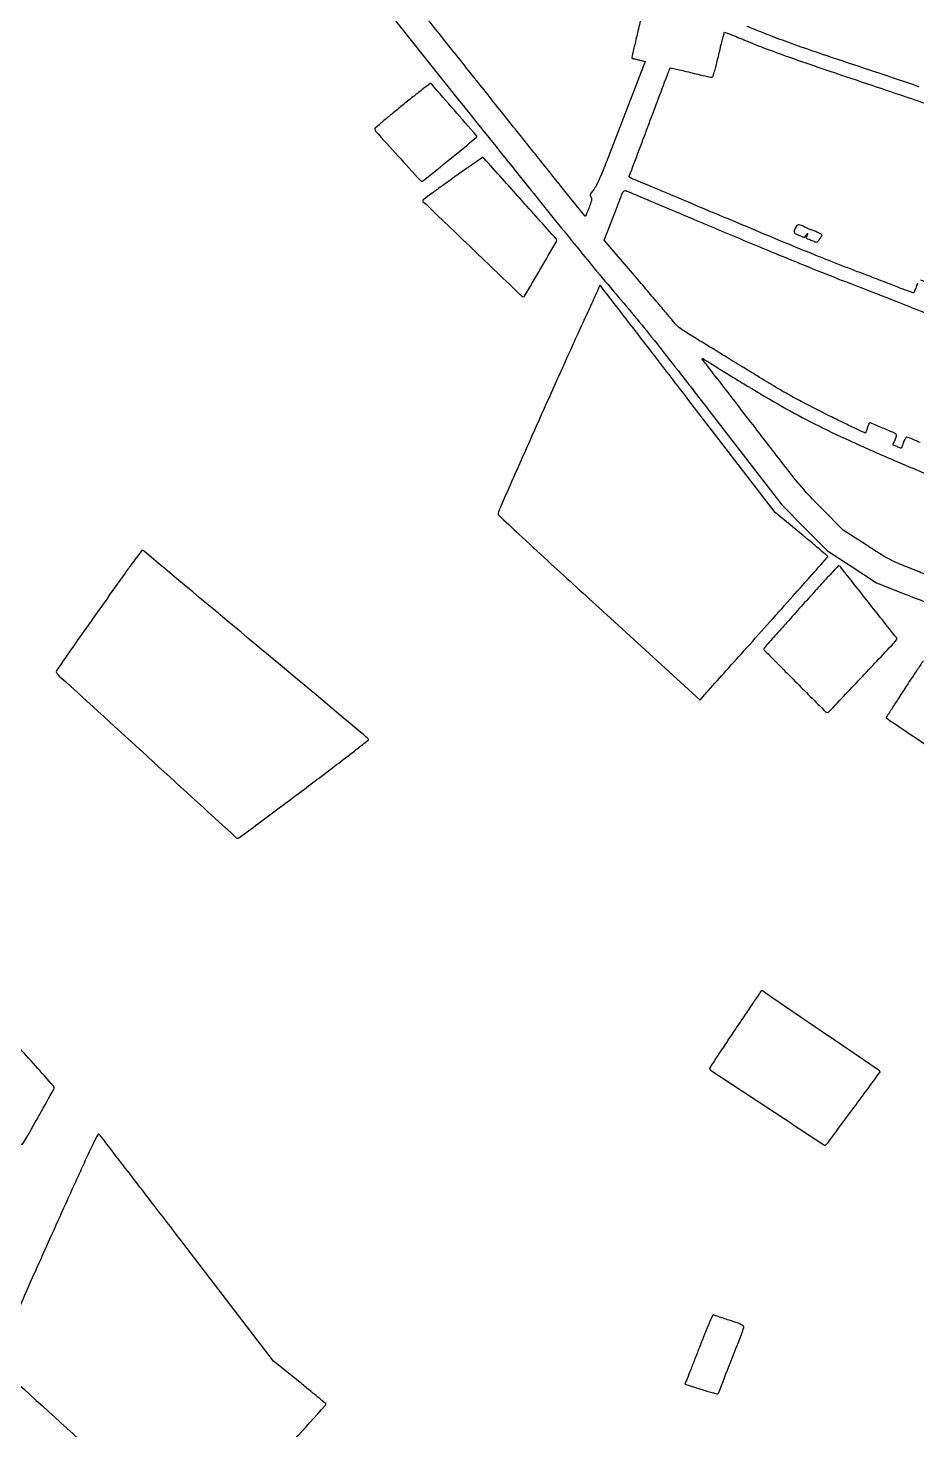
# Model space of a CAD drawing. Header units: metres. Extents: x 244 to 6504, y 133 to 4776.
# Drawn here: x 973 to 1571, y 1085 to 2026 of the extents above; entities that cross this region are included whole.
import ezdxf

# ---------------------------------------------------------------- set-up
doc = ezdxf.new("R2010")
doc.units = ezdxf.units.M
doc.header["$MEASUREMENT"] = 0

msp = doc.modelspace()

# ---------------------------------------------------------------- linework, layer by layer
for points in [[(2390.74, 4302.36, -0.000001), (2436.6, 4383.87, -0.253439)], [(5649.78, 2908.29, -0.000001), (5592.12, 2927.27, -0.000136)], [(1770.95, 4232.21, -0.000001), (1756.31, 4203.53, -0.092463)], [(2358.85, 2292.47, -0.000002), (2402.87, 2275.77, -0.000001), (2455, 2255.99, -0.000469)], [(2661.8, 3304.26, -0.000001), (2697.55, 3290.75, -0.000089)], [(2166.88, 2385.74, -0.000003), (2059.01, 2428.09, -0.099946)], [(1593.92, 2905.57, -0.000004), (1514.48, 2912.51, -0.000011)], [(1883.2, 2016.2, -0.000001), (1854.82, 2026.66, -0.083555)], [(1857.04, 2862.14, 0.000008), (1895.3, 2965.72, 0.303576)], [(2910.82, 2101.23, -0.000002), (2871.64, 2116.15, -0.08954)], [(1989.74, 2610.17, -0.000005), (1937.37, 2630.58, -0.000013)], [(943.58, 2420.05, 0.000005), (991.66, 2418.02, 0.000005), (1039.77, 2415.99, 0.238408)], [(1385.72, 2035.4, 0.000257), (1383.11, 2024.45, 0.00042), (1380.91, 2015.16, 0.000037), (1378.94, 2006.84, 0.048109), (1378.9, 2006.51, 0.289046), (1379, 2006.32, 0.026358), (1379.51, 2006.09, 0.0277), (1380.19, 2005.86, 0.017799), (1381, 2005.67, -0.00583), (1381.98, 2005.46, -0.00302), (1383.21, 2005.18, -0.003002), (1384.46, 2004.87, -0.004557), (1385.55, 2004.59), (1387.99, 2003.93), (1372.14, 1962.81, -0.000878), (1363.07, 1939.39, -0.006267), (1358.52, 1928.12, -0.011786), (1355.56, 1921.5, -0.055508), (1353.37, 1917.96, 0.00717), (1351.65, 1915.71, 0.066083), (1351.06, 1914.64, 0.167613), (1351.03, 1913.87, 0.111484), (1351.46, 1913.1, -0.12208), (1351.93, 1912.23, -0.103766), (1351.98, 1911.19, -0.042005), (1351.56, 1909.53, -0.00499), (1350.28, 1905.96, -0.007003), (1349.4, 1903.66, -0.011624), (1348.59, 1901.76, -0.005315), (1347.87, 1900.21, -0.384209), (1347.63, 1900.11, -0.138495), (1347.32, 1900.33, -0.000017), (1332.18, 1919.19, -0.000472), (1315.45, 1940.08, -0.000285), (1295.67, 1964.85, 0.000003), (1274.44, 1991.49, 0.000003), (1253.21, 2018.11, 0.000003), (1234.69, 2041.33, 0.000013), (1223.43, 2055.44)], [(1839.11, 2010.56, -0.000013), (1820.53, 1958.18, -0.000011), (1801.94, 1905.75, -0.098014)], [(1768.94, 1906.43, -0.000008), (1797.74, 1895.87, -0.108922)], [(1374.29, 2065.81, -0.000012), (1391.85, 2064.11, -0.070411)], [(1428.83, 2064.17, -0.00004), (1441.19, 2095.49, -0.000105)], [(1183.24, 2077.8), (1263.28, 1977.44, 0.000592), (1300.66, 1930.69, 0.001279), (1329.55, 1894.83, 0.001577), (1351.67, 1867.69, 0.005145), (1366.56, 1849.92, -0.004083), (1380.58, 1833.25, -0.004444), (1393.94, 1816.82, -0.003179), (1410.24, 1796.12, -0.00096), (1434.75, 1764.47), (1479.71, 1706.18), (1495.04, 1690.76), (1510.37, 1675.34), (1526.91, 1664.64), (1543.44, 1653.94), (1562.02, 1646.51, 0.002556), (1572.62, 1642.32, 0.000481), (1592.06, 1634.79, 0.000514)], [(1570.96, 1855.04, 0.016128), (1570.31, 1853.44, -0.00486), (1569.7, 1851.8, -0.006647), (1569.11, 1850.34, -0.004499), (1568.59, 1849.13, -0.074393), (1568.36, 1848.76, -0.298029), (1567.97, 1848.65, -0.004611), (1565.63, 1849.39, -0.010558), (1562.88, 1850.36, -0.006581), (1559.69, 1851.6, 0.002931), (1555.56, 1853.25, 0.001084), (1549.72, 1855.53, 0.001074), (1543.33, 1857.98, 0.001294), (1537.32, 1860.26, -0.001796), (1530.62, 1862.81, -0.000846), (1521.97, 1866.15, -0.000838), (1512.92, 1869.68, -0.001181), (1504.87, 1872.86, -0.00431), (1483.79, 1881.45, -0.000449), (1434.51, 1902.09, -0.000034), (1378.87, 1925.45, -0.081999), (1377.41, 1926.37, -0.310799), (1377.28, 1926.89, -0.000034), (1390.6, 1962.33, -0.000199), (1403.44, 1996.45, -0.039666), (1404.98, 1999.74, -0.331991), (1405.06, 1999.77, -0.000076), (1408.92, 1998.86, -0.001344), (1413.21, 1997.85, -0.000809), (1418.29, 1996.61, 0.001643), (1423.45, 1995.37, 0.002441), (1427.97, 1994.33, 0.001063), (1431.85, 1993.46, 0.049761), (1432.65, 1993.36, 0.301216), (1433.34, 1993.8, 0.0259), (1434.14, 1995.87, 0.017089), (1435.17, 1999.41, 0.003064), (1436.82, 2006.09, -0.000398), (1438.04, 2011.15, -0.000508), (1439.18, 2015.82, -0.000394), (1440.14, 2019.73, -0.004264), (1440.54, 2021.31), (1441.19, 2023.78), (1444.48, 2022.48, -0.002038), (1446.54, 2021.65, -0.000208), (1451.42, 2019.68, -0.00026), (1457.24, 2017.33, -0.000208), (1463.5, 2014.78, 0.009912), (1473.87, 2010.8, 0.00272), (1490.35, 2004.95, 0.002264), (1512.1, 1997.47, 0.001074), (1540.18, 1988.02, -0.001837), (1575.79, 1975.98, -0.002361)], [(1572.01, 1987.02, 0.002186), (1538.86, 1998.16, -0.001079), (1510.27, 2007.7, -0.003365), (1491.07, 2014.29, -0.00488), (1476.62, 2019.52, -0.007124), (1464, 2024.44, -0.001174), (1456.35, 2027.56, -0.001885)], [(1572.8, 1748.01, 0.001347), (1565.66, 1751.05, 0.040296), (1563.8, 1751.67, 0.259389), (1563.34, 1751.54, 0.052364), (1562.78, 1750.86, 0.038497), (1562.16, 1749.76, 0.017529), (1561.53, 1748.24, -0.001323), (1560.99, 1746.83, -0.002024), (1560.52, 1745.61, -0.000687), (1560.1, 1744.56, -0.055519), (1560.02, 1744.4, -0.348181), (1559.71, 1744.31, -0.002864), (1557.16, 1745.31, -0.002997), (1554.62, 1746.34, -0.303567), (1554.42, 1746.64, -0.104216), (1554.46, 1746.81, -0.001793), (1554.85, 1747.69, -0.004475), (1555.32, 1748.71, -0.002954), (1555.88, 1749.88, 0.018628), (1556.45, 1751.18, 0.038157), (1556.79, 1752.25, 0.049853), (1556.89, 1753.05, 0.20847), (1556.71, 1753.49, 0.091967), (1555.2, 1754.5, 0.002219), (1547.44, 1757.82, 0.001049), (1539.32, 1761.22, 0.241622), (1538.53, 1761.16, 0.147926), (1538.3, 1760.9, 0.012279), (1537.94, 1760.06, 0.015556), (1537.56, 1759.02, 0.011363), (1537.2, 1757.85, -0.011642), (1536.84, 1756.67, -0.015862), (1536.46, 1755.63, -0.012688), (1536.1, 1754.79, -0.146911), (1535.86, 1754.53, -0.254226), (1535.46, 1754.5, -0.000359), (1528.28, 1757.91, -0.002751), (1520.21, 1761.79, -0.001677), (1510.73, 1766.47, -0.003357), (1496.77, 1773.53, -0.007768), (1486.4, 1779.06, -0.007851), (1476.28, 1784.88, -0.0035), (1463.12, 1792.84, 0.000285), (1453.22, 1798.92, 0.000222), (1442.45, 1805.52, 0.000225), (1432.42, 1811.66, 0.000547), (1425.01, 1816.17, -0.00264), (1416.11, 1821.64, -0.017682), (1411.81, 1824.54, -0.034726), (1409.1, 1826.81, -0.037885), (1406.81, 1829.37, 0.011398), (1404.7, 1832, 0.00071), (1398.29, 1839.61, 0.00105), (1390.61, 1848.66, 0.000779), (1382.1, 1858.62), (1360.44, 1883.88), (1366.36, 1899.36, -0.000452), (1371.75, 1913.41, -0.021442), (1372.96, 1916.2, -0.158651), (1373.88, 1917.16, -0.216475), (1375.05, 1917.23, -0.008615), (1376.24, 1916.75, -0.000027), (1391.2, 1910.45, -0.000154), (1408.11, 1903.32, -0.000096), (1427.9, 1894.96, 0.00114), (1463.15, 1880.16, 0.002128), (1491.77, 1868.36, 0.002604), (1515.04, 1859.02, 0.005284), (1533.46, 1851.97, -0.004956), (1540.23, 1849.38, -0.000698), (1554.13, 1843.89, -0.000797), (1570.56, 1837.34, -0.000678), (1587.88, 1830.38, 0.001798)], [(1575.71, 1856.07, -0.000045), (1573.11, 1857.1, -0.002054)], [(1578.33, 1658.74, -0.002436), (1568.58, 1662.57, -0.003847), (1557.79, 1666.97, -0.021021), (1552.08, 1669.63, -0.02055), (1546.56, 1672.79, -0.003573), (1536.44, 1679.25), (1520.94, 1689.3), (1507.28, 1703.04, -0.007897), (1498.2, 1712.46, -0.015112), (1491.27, 1720.35, -0.007785), (1482.41, 1731.41, -0.000803), (1461.99, 1757.85, 0.000145), (1449.71, 1773.79, 0.000218), (1438.99, 1787.68, 0.000084), (1429.76, 1799.61, 0.005108), (1428.09, 1801.73, -0.004157), (1426.32, 1803.97, -0.346887), (1426.32, 1804.39, -0.37948), (1426.7, 1804.45, -0.004408), (1429.07, 1802.96, 0.004985), (1430.85, 1801.84, 0.000155), (1438.2, 1797.33, 0.000303), (1446.86, 1792.01, 0.00021), (1456.67, 1786.01, 0.008626), (1479.94, 1772.32, 0.011272), (1501.71, 1760.66, 0.010496), (1525.18, 1749.38, 0.006114), (1553.76, 1736.79, -0.000542), (1566.53, 1731.33, -0.000364), (1581.12, 1725.07, -0.000367)], [(1585.3, 1733.24, -0.000026), (1580.84, 1735.17, -0.000875)], [(954.24, 1127.21, 0.000043), (1020.07, 1067.33, 0.000012), (1086.8, 1006.65, 0.271285)], [(1574.82, 1601.45, 0.007429), (1570.4, 1595.02, 0.002138), (1563.76, 1584.96, 0.001102), (1558.36, 1576.66, 0.001835), (1553.86, 1569.64, 0.000136), (1549.85, 1563.34, 0.386922), (1549.88, 1563.16, 0.017145), (1552.51, 1561.26, 0.000119), (1575.51, 1545.79, 0.000035), (1599.37, 1529.76, 0.059556)], [(1088.53, 1007.11, 0.000021), (1130.84, 1054.31, 0.000014), (1173.26, 1101.65, 0.206657), (1173.5, 1102.34, 0.200706), (1173.37, 1102.58, 0.000177), (1168.32, 1106.78, 0.001779), (1162.65, 1111.46, 0.001085), (1155.92, 1116.94), (1138.37, 1131.19), (1080.35, 1206.7, 0.000157), (1058.03, 1235.74, 0.000256), (1039.06, 1260.37, 0.000026), (1022.07, 1282.4, 0.025087), (1021.25, 1283.36, 0.512762), (1020.17, 1283.22, 0.009076), (1017.08, 1277.13, 0.006478), (1011.84, 1266.01, 0.000526), (998.53, 1236.66, 0.001016), (978.07, 1191.19, 0.002602), (963.5, 1158.17, 0.000424)]]:
    msp.add_lwpolyline(points, format="xyb")
for points in [[(1224.81, 1974.47, 0.002746), (1217.72, 1968.68, 0.004417), (1211.75, 1963.66, 0.001005), (1206.58, 1959.22, 0.218118), (1206.32, 1958.65, 0.18567), (1206.89, 1957.16, 0.000488), (1221.86, 1940.61, 0.000409), (1236.95, 1923.99, 0.237129), (1238.14, 1923.53, 0.147905), (1239.15, 1923.95, 0.000175), (1256.76, 1938.37, 0.000134), (1274.46, 1952.88, 0.20693), (1274.83, 1953.59, 0.198628), (1274.64, 1954.15, 0.000069), (1259.55, 1971.48, 0.000104), (1244.55, 1988.68, 0.120978), (1243.78, 1989.22, 0.263667), (1243.43, 1989.17, 0.000372), (1238.01, 1984.96, 0.00283), (1231.94, 1980.18, 0.001724)], [(1258.69, 1925.51, 0.001591), (1251.07, 1920.07, 0.002562), (1244.62, 1915.39, 0.000447), (1238.95, 1911.22, 0.154732), (1238.64, 1910.79, 0.289696), (1238.88, 1909.82, 0.000075), (1271.97, 1878.09, 0.000098), (1304.95, 1846.48, 0.193342), (1306.27, 1845.95, 0.266449), (1306.92, 1846.32, 0.000178), (1317.62, 1864.63, 0.000306), (1328.16, 1882.7, 0.131232), (1328.53, 1884.07, 0.185917), (1328.3, 1884.69, 0.000032), (1303.95, 1911.89, 0.000038), (1279.65, 1939.04, 0.15063), (1278.95, 1939.46, 0.214295), (1278.63, 1939.4, 0.000242), (1272.82, 1935.41, 0.002134), (1266.33, 1930.89, 0.001303)], [(1489.55, 1893.39, 0.016505), (1488.16, 1890.59, 0.177593), (1488.07, 1889.35, 0.206476), (1488.81, 1888.44, 0.023284), (1491.28, 1887.3), (1494.96, 1885.81), (1496.25, 1887.41, -0.001533), (1497.06, 1888.41, -0.158668), (1497.21, 1888.5, -0.637173), (1497.26, 1888.44, -0.003257), (1496.84, 1887.56, 0.009957), (1496.57, 1886.98, 0.012193), (1496.34, 1886.42, 0.010718), (1496.17, 1885.95, 0.08092), (1496.13, 1885.71, 0.293025), (1496.43, 1885.24, 0.005835), (1499.17, 1884.02, 0.010836), (1501.82, 1882.95, 0.091235), (1503.09, 1882.71, 0.222844), (1503.88, 1883.09, 0.017138), (1505.37, 1885, 0.015263), (1506.73, 1887.01, 0.367009), (1506.64, 1887.64, 0.06824), (1505.75, 1888.23, 0.005784), (1503.26, 1889.42, 0.006238), (1500.76, 1890.53, 0.059239), (1499.63, 1890.87, -0.043707), (1499.01, 1891.03, -0.010847), (1498.02, 1891.41, -0.011009), (1496.9, 1891.9, -0.010842), (1495.8, 1892.44, 0.011697), (1492.92, 1893.84, 0.069738), (1491.32, 1894.32, 0.161052), (1490.3, 1894.14, 0.148978)], [(1335.86, 1806.03, 0.001012), (1321.07, 1773.14, 0.000866), (1305.62, 1738.44, 0.000205), (1290.71, 1704.75, 0.027249), (1289.12, 1700.54, 0.28851), (1289.41, 1699.42, 0.000603), (1303.14, 1686.55, 0.0025), (1322.53, 1668.58, 0.00052), (1356.78, 1637.24), (1424.82, 1575.1), (1427.19, 1577.82, -0.003269), (1428.99, 1579.87, -0.00004), (1440.73, 1592.99, -0.000119), (1454.31, 1608.16, -0.000078), (1469.96, 1625.65, 0.000373), (1485.47, 1642.98, 0.000614), (1498.56, 1657.67, 0.000039), (1510.32, 1670.91, 0.100459), (1510.57, 1671.33, 0.304751), (1510.46, 1671.72, 0.000638), (1505.49, 1676.01, 0.003851), (1499.81, 1680.84, 0.002343), (1493.01, 1686.45), (1475.26, 1700.99), (1416.64, 1777.28, 0.000259), (1394.13, 1806.53, 0.00043), (1375.14, 1831.15, 0.000009), (1357.9, 1853.45, 0.236335), (1357.68, 1853.56, 0.288848), (1357.49, 1853.43, 0.000036), (1351.14, 1839.6, 0.000894), (1344.13, 1824.25, 0.000538)], [(1038.54, 1660.32, 0.000272), (1010.41, 1620.65, 0.002955), (999.17, 1604.59, 0.001685), (992.4, 1594.71, 0.312887), (992.41, 1593.53, 0.053953), (994.8, 1590.82, 0.000056), (1053.61, 1537.14, 0.000018), (1113.3, 1482.67, 0.187048), (1114.32, 1482.27, 0.160393), (1114.96, 1482.48, 0.000145), (1127.81, 1491.98, 0.001469), (1142.14, 1502.64, 0.000898), (1159, 1515.31, 0.000772), (1182.15, 1532.83, 0.004656), (1194.07, 1542.05, 0.002326), (1201.88, 1548.27, 0.459711), (1201.91, 1549.16, 0.011243), (1198.86, 1551.82, 0.00001), (1125.72, 1612.9, 0.000003), (1051.54, 1674.84, 0.036415), (1050.51, 1675.58, 0.375835), (1049.89, 1675.48, 0.004412), (1047.11, 1671.99, 0.008855), (1043.52, 1667.24, 0.003133)], [(1492.7, 1637.89, 0.00062), (1483.21, 1627.25, 0.001008), (1475.17, 1618.19, 0.000115), (1468.01, 1610.08, 0.089425), (1467.73, 1609.61, 0.295231), (1467.93, 1608.66, 0.000181), (1488.56, 1587.9, 0.000232), (1509.1, 1567.26, 0.199386), (1510.37, 1566.73, 0.206171), (1511.36, 1567.16, 0.000117), (1533.85, 1590.95, 0.00017), (1556.15, 1614.56, 0.13115), (1556.93, 1616.01, 0.229542), (1556.7, 1617.02, 0.000143), (1537.94, 1640.8, 0.000212), (1519.33, 1664.35, 0.140015), (1518, 1665.31, 0.301127), (1517.61, 1665.21, 0.000235), (1510.33, 1657.34, 0.002324), (1502.23, 1648.46, 0.001407)], [(1448.57, 1354.13, 0.000947), (1441.92, 1344.21, 0.001547), (1436.32, 1335.76, 0.000165), (1431.34, 1328.2, 0.155088), (1431.23, 1327.8, 0.243016), (1431.88, 1326.63, 0.000111), (1470.07, 1301.44, 0.000091), (1508.36, 1276.19, 0.369315), (1509.31, 1276.31, 0.025244), (1512.63, 1280.35, 0.000497), (1528.54, 1301.88, 0.000065), (1545.59, 1325.01, 0.245862), (1545.69, 1325.64, 0.162277), (1545.29, 1326.16, 0.000016), (1505.97, 1352.95, 0.000017), (1466.68, 1379.72, 0.15063), (1466.01, 1379.93, 0.249072), (1465.96, 1379.9, 0.000005), (1460.85, 1372.35, 0.00031), (1455.23, 1364.03, 0.000186)], [(920.92, 1355.87, 0.002379), (913.35, 1350.45, 0.003899), (907, 1345.77, 0.00067), (901.44, 1341.6, 0.28765), (901.28, 1341.18, 0.152315), (901.53, 1340.72, 0.000114), (911.3, 1331.22, 0.001275), (922.25, 1320.64, 0.000778), (935.22, 1308.21, 0.000732), (954.86, 1289.49, 0.006742), (963.5, 1281.5, 0.007041), (968.73, 1276.92, 0.447897), (969.81, 1277.07, 0.019064), (972.52, 1281.46, 0.000861), (981.22, 1296.91, 0.000156), (990.68, 1313.77, 0.128383), (990.92, 1314.69, 0.184608), (990.4, 1316.03, 0.000153), (966.48, 1342.73, 0.000131), (942.47, 1369.5, 0.22897), (941.38, 1369.95, 0.135854), (940.87, 1369.78, 0.000397), (935.08, 1365.8, 0.002285), (928.54, 1361.26, 0.001421)], [(1424.63, 1140.96, -0.000157), (1421.42, 1132.75, -0.000227), (1418.57, 1125.49, -0.000116), (1416.14, 1119.33, -0.003711), (1415.54, 1117.83), (1414.68, 1115.73), (1425.32, 1112.33, 0.003504), (1429.45, 1111.04, 0.005413), (1433.03, 1109.99, 0.001957), (1436.12, 1109.13, 0.148049), (1436.63, 1109.15, 0.222211), (1437.23, 1109.72, 0.000167), (1445.26, 1130.17, 0.000944), (1452.65, 1149.1, 0.030611), (1454.14, 1153.8, 0.246167), (1453.93, 1154.72, 0.099612), (1452.87, 1155.52, 0.030691), (1450.47, 1156.53, 0.002828), (1444.35, 1158.6, 0.001835), (1440.41, 1159.9, 0.002806), (1436.98, 1161, 0.000983), (1434.02, 1161.92, 0.074944), (1433.53, 1161.99, 0.300495), (1433.16, 1161.75, 0.000768), (1430.64, 1155.81, 0.004217), (1427.83, 1149.02, 0.002571)]]:
    msp.add_lwpolyline(points, format="xyb", close=True)

doc.saveas('drawing.dxf')
